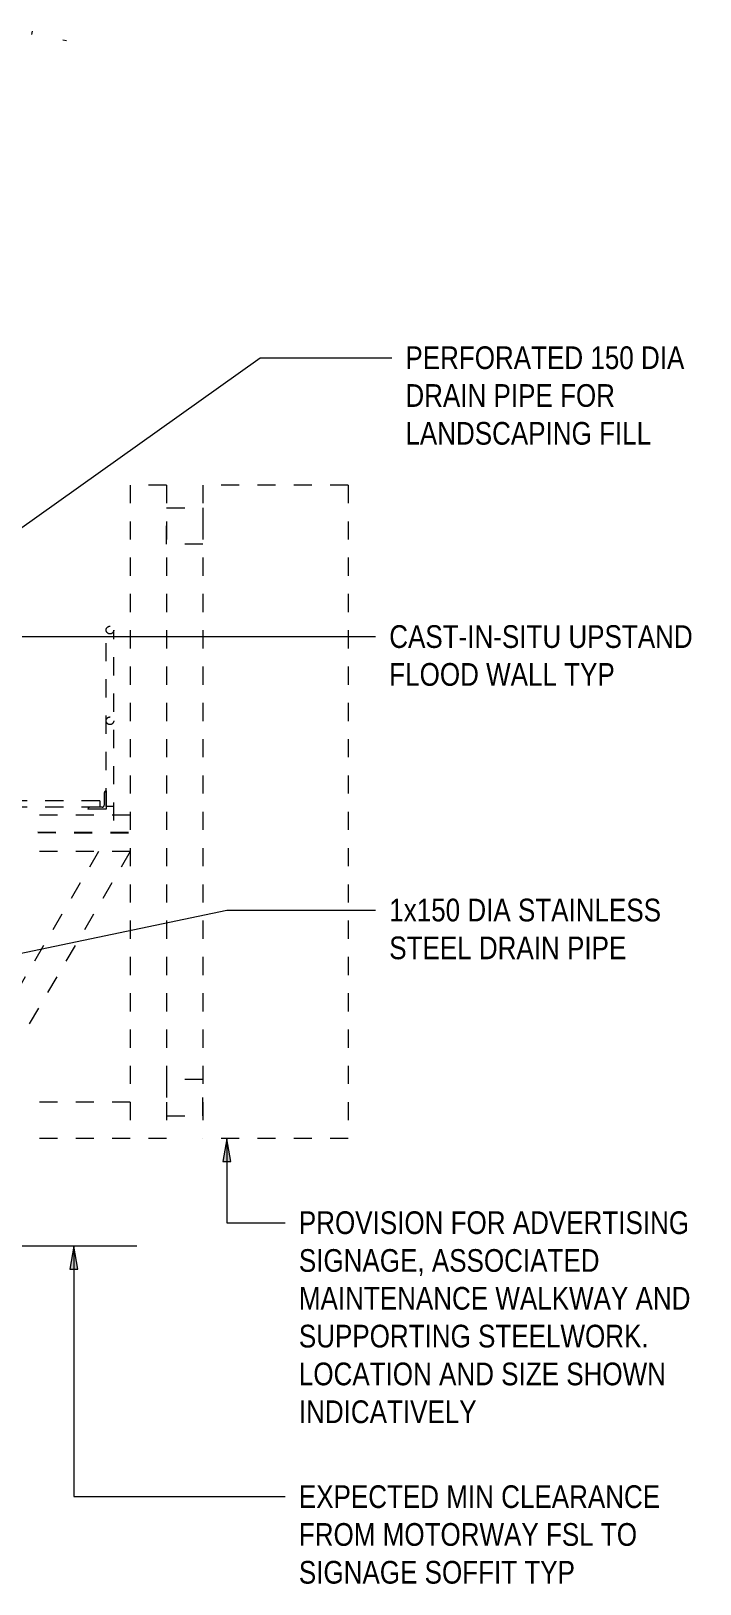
# Model space of a CAD drawing. Header units: metres. Extents: x -353 to -169, y 1 to 28.
# Drawn here: x -213.46 to -209.78, y 17.91 to 26.46 of the extents above; entities that cross this region are included whole.
import ezdxf

# ---------------------------------------------------------------- set-up
doc = ezdxf.new("R2010")
doc.units = ezdxf.units.M
doc.linetypes.add('JacobsDash', pattern=[0.0045, 0.003, -0.0015])
doc.layers.add('A-DETL', color=7, linetype='Continuous', lineweight=13)
doc.layers.add('G-ANNO-TEXT', color=7, linetype='Continuous', lineweight=9)
doc.styles.add('Arial Narrow_5', font='ARIALN.TTF', dxfattribs={"height": 0.125})

msp = doc.modelspace()

# ---------------------------------------------------------------- hatches: boundary and pattern name
at = {"layer": 'G-ANNO-TEXT'}
for points in [[(-212.3818, 20.359), (-212.4038, 20.234), (-212.3597, 20.234)], [(-213.2225, 19.7665), (-213.2445, 19.6415), (-213.2004, 19.6415)]]:
    msp.add_hatch(color=256, dxfattribs=at).paths.add_polyline_path(points)

# ---------------------------------------------------------------- linework, layer by layer
at = {"layer": 'A-DETL', "color": 7, "lineweight": 9, "true_color": 0xffffff}
for p, q in [((-213.452, 26.4627), (-213.4555, 26.4429)), ((-213.2635, 26.4089), (-213.2832, 26.4124))]:
    msp.add_line(p, q, dxfattribs=at)
at = {"layer": 'A-DETL', "color": 143, "linetype": 'JacobsDash', "lineweight": 18, "true_color": 0x78aac8}
for p, q in [((-212.9128, 23.9611), (-212.9128, 20.3611)), ((-212.7128, 23.9611), (-212.9128, 23.9611)), ((-212.7128, 23.9611), (-212.7128, 20.3611)), ((-212.5128, 23.9611), (-212.5128, 20.3611)), ((-211.7128, 23.9611), (-212.5128, 23.9611)), ((-211.7128, 23.9611), (-211.7128, 20.3611)), ((-212.7128, 23.6361), (-212.7128, 23.8361)), ((-212.7128, 23.8361), (-212.5128, 23.8361)), ((-212.5128, 23.8361), (-212.5128, 23.6361)), ((-212.5128, 23.6361), (-212.7128, 23.6361)), ((-213.0453, 22.1908), (-213.0453, 23.1622)), ((-213.0033, 22.1122), (-213.0033, 23.1622)), ((-213.0553, 22.2658), (-213.0553, 22.1978)), ((-213.0453, 22.2758), (-213.0453, 22.1758)), ((-213.0803, 22.2208), (-213.7303, 22.2208)), ((-213.0803, 22.1858), (-213.7303, 22.1858)), ((-213.0453, 22.1758), (-213.1453, 22.1758)), ((-213.0673, 22.1858), (-213.1353, 22.1858)), ((-213.0803, 22.2208), (-213.0803, 22.1858)), ((-213.0053, 22.1908), (-213.0453, 22.1908)), ((-212.9128, 22.1422), (-213.8165, 22.1422)), ((-213.0865, 21.9422), (-213.8947, 20.5611)), ((-212.9128, 21.9422), (-213.8165, 21.9422)), ((-212.9128, 21.9422), (-213.7209, 20.5611)), ((-212.5128, 20.6861), (-212.7128, 20.6861)), ((-212.7128, 20.6861), (-212.7128, 20.4861)), ((-212.5128, 20.4861), (-212.5128, 20.6861)), ((-212.9128, 20.5611), (-213.8978, 20.5611)), ((-212.7128, 20.4861), (-212.5128, 20.4861)), ((-212.9128, 20.3611), (-213.8978, 20.3611)), ((-212.7128, 20.3611), (-212.9128, 20.3611)), ((-211.7128, 20.3611), (-212.5128, 20.3611))]:
    msp.add_line(p, q, dxfattribs=at)
at = {"layer": 'A-DETL', "color": 8, "linetype": 'JacobsDash', "lineweight": 25, "true_color": 0x808080}
msp.add_line((-215.4221, 22.053), (-212.9221, 22.0464), dxfattribs=at)
at = {"layer": 'A-DETL', "lineweight": 18}
msp.add_line((-214.5449, 19.7686), (-212.8758, 19.7686), dxfattribs=at)
at = {"layer": 'A-DETL', "color": 143, "linetype": 'JacobsDash', "lineweight": 18, "true_color": 0x78aac8}
for centre in [(-213.0243, 23.1622), (-213.0243, 22.6622)]:
    msp.add_circle(centre, 0.021, dxfattribs=at)
for centre, radius, start, end in [((-213.0453, 22.2658), 0.01, 90, 180), ((-213.1353, 22.1758), 0.01, 90, 180), ((-213.0673, 22.1978), 0.012, 270, 0)]:
    msp.add_arc(centre, radius, start, end, dxfattribs=at)
at = {"layer": 'G-ANNO-TEXT'}
for p, q in [((-214.443, 23.0621), (-212.1983, 24.6629)), ((-212.1983, 24.6629), (-211.4731, 24.6629)), ((-213.8537, 23.1263), (-211.5619, 23.1263)), ((-215.9831, 20.8635), (-212.3818, 21.6195)), ((-212.3818, 21.6195), (-211.5619, 21.6195)), ((-212.3818, 20.359), (-212.4038, 20.234)), ((-212.3597, 20.234), (-212.3818, 20.359)), ((-212.3818, 20.359), (-212.3818, 19.8968)), ((-212.4038, 20.234), (-212.3597, 20.234)), ((-212.3818, 19.8968), (-212.0595, 19.8968)), ((-213.2225, 19.7665), (-213.2445, 19.6415)), ((-213.2004, 19.6415), (-213.2225, 19.7665)), ((-213.2225, 19.7665), (-213.2225, 18.3872)), ((-213.2445, 19.6415), (-213.2004, 19.6415)), ((-213.2225, 18.3872), (-212.0595, 18.3872))]:
    msp.add_line(p, q, dxfattribs=at)

# ---------------------------------------------------------------- texts
at = {"layer": 'G-ANNO-TEXT', "char_height": 0.125, "attachment_point": 1, "style": 'Arial Narrow_5', "bg_fill": 3, "box_fill_scale": 1, "bg_fill_color": 256, "bg_fill_true_color": 13158600, "bg_fill_transparency": 0}
for s, insert in [('PERFORATED 150 DIA ', (-211.3981, 24.7254)), ('DRAIN PIPE FOR', (-211.3981, 24.5171)), ('LANDSCAPING FILL', (-211.3981, 24.3087)), ('CAST-IN-SITU UPSTAND ', (-211.4869, 23.1888)), ('FLOOD WALL TYP', (-211.4869, 22.9804)), ('1x150 DIA STAINLESS', (-211.4869, 21.682)), ('STEEL DRAIN PIPE', (-211.4869, 21.4736)), ('PROVISION FOR ADVERTISING ', (-211.9845, 19.9593)), ('SIGNAGE, ASSOCIATED ', (-211.9845, 19.751)), ('MAINTENANCE WALKWAY AND ', (-211.9845, 19.5426)), ('SUPPORTING STEELWORK. ', (-211.9845, 19.3343)), ('LOCATION AND SIZE SHOWN ', (-211.9845, 19.1259)), ('INDICATIVELY', (-211.9845, 18.9176)), ('EXPECTED MIN CLEARANCE', (-211.9845, 18.4497)), ('FROM MOTORWAY FSL TO', (-211.9845, 18.2414)), ('SIGNAGE SOFFIT TYP', (-211.9845, 18.033))]:
    msp.add_mtext(s, dxfattribs=dict(at, insert=insert))

doc.saveas('drawing.dxf')
